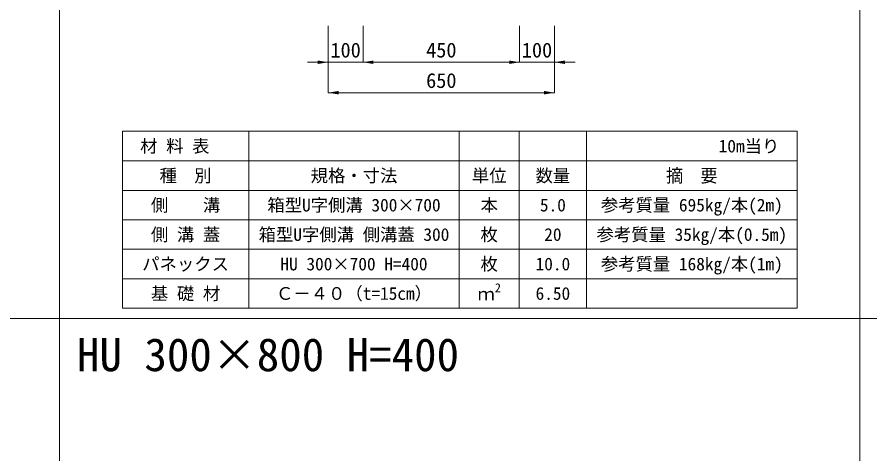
# Model space of a CAD drawing. Units: millimetres at full size. Extents: x 187207 to 255567, y 882048 to 905686.
# Drawn here: x 198275 to 200726, y 885059 to 886315 of the extents above; entities that cross this region are included whole.
import ezdxf
from ezdxf.enums import TextEntityAlignment as Align

# ---------------------------------------------------------------- set-up
doc = ezdxf.new("R2010")
doc.units = ezdxf.units.MM
doc.header["$LTSCALE"] = 20
for name, color, linetype, lineweight in [('Defpoints_3', 8, 'Continuous', 0), ('図枠', 5, 'Continuous', 13), ('寸法・材料表', 7, 'Continuous', 13), ('寸法線', 7, 'Continuous', 13)]:
    doc.layers.add(name, color=color, linetype=linetype, lineweight=lineweight)
doc.layers.add('文字', color=7, linetype='Continuous')
doc.styles.add('ＭＳ ゴシック', font='')
doc.styles.add('ＭＳ Ｐゴシック', font='')
doc.styles.get('ＭＳ ゴシック').set_extended_font_data('MS Gothic')
doc.styles.get('ＭＳ Ｐゴシック').set_extended_font_data('MS PGothic')

# ---------------------------------------------------------------- blocks, each defined once
blk = doc.blocks.new('filled_arrow')
at = {"color": 0, "linetype": 'Continuous', "lineweight": -2}
blk.add_solid([(7.5, 1.25), (0, 0), (7.5, -1.25)], dxfattribs=at)

msp = doc.modelspace()

# ---------------------------------------------------------------- linework, layer by layer
at = {"layer": 'Defpoints_3'}
for p, q in [((198577.92, 885987.01), (200516.83, 885987.01)), ((198577.92, 885987.01), (198577.92, 885901.83)), ((198940.92, 885987.01), (198940.92, 885901.83)), ((199545.92, 885987.01), (199545.92, 885901.83)), ((199718.23, 885987.01), (199718.23, 885901.83)), ((199911.83, 885987.01), (199911.83, 885901.83)), ((200516.83, 885987.01), (200516.83, 885901.83))]:
    msp.add_line(p, q, dxfattribs=at)
at = {"layer": '図枠'}
for p, q in [((198397.37, 904948.33), (198397.37, 882048.33)), ((200697.37, 904948.33), (200697.37, 882048.33)), ((194897.37, 885448.33), (214497.37, 885448.33))]:
    msp.add_line(p, q, dxfattribs=at)
at = {"layer": '寸法・材料表'}
for p, q in [((198577.92, 885901.83), (200516.83, 885901.83)), ((198577.92, 885901.83), (198577.92, 885478.33)), ((198940.92, 885901.83), (198940.92, 885478.33)), ((199545.92, 885901.83), (199545.92, 885478.33)), ((199718.23, 885901.83), (199718.23, 885478.33)), ((199911.83, 885901.83), (199911.83, 885478.33)), ((200516.83, 885901.83), (200516.83, 885478.33)), ((198577.92, 885817.13), (200516.83, 885817.13)), ((198577.92, 885732.43), (200516.83, 885732.43)), ((198577.92, 885647.73), (200516.83, 885647.73)), ((198577.92, 885563.03), (200516.83, 885563.03)), ((198577.92, 885478.33), (200516.83, 885478.33))]:
    msp.add_line(p, q, dxfattribs=at)
at = {"layer": '寸法線'}
for p, q in [((199169.37, 886290.37), (199169.37, 886185.43)), ((199169.37, 886290.37), (199169.37, 886097.93)), ((199269.37, 886290.37), (199269.37, 886185.43)), ((199269.37, 886290.37), (199269.37, 886185.43)), ((199719.37, 886290.37), (199719.37, 886185.43)), ((199719.37, 886290.37), (199719.37, 886185.43)), ((199819.37, 886290.37), (199819.37, 886185.43)), ((199819.37, 886290.37), (199819.37, 886097.93)), ((199109.37, 886185.43), (199329.37, 886185.43)), ((199269.37, 886185.43), (199719.37, 886185.43)), ((199659.37, 886185.43), (199879.37, 886185.43)), ((199819.37, 886097.93), (199169.37, 886097.93))]:
    msp.add_line(p, q, dxfattribs=at)

# ---------------------------------------------------------------- block references
at = {"layer": '寸法線', "xscale": 4, "yscale": 4, "rotation": 180}
for p in [(199169.37, 886185.43), (199719.37, 886185.43), (199719.37, 886185.43), (199819.37, 886097.93)]:
    msp.add_blockref('filled_arrow', p, dxfattribs=at)
at = {"layer": '寸法線', "xscale": 4, "yscale": 4}
for p in [(199269.37, 886185.43), (199269.37, 886185.43), (199819.37, 886185.43), (199169.37, 886097.93)]:
    msp.add_blockref('filled_arrow', p, dxfattribs=at)

# ---------------------------------------------------------------- texts
at = {"layer": '寸法・材料表', "style": 'ＭＳ ゴシック'}
msp.add_text('\u3000材 料 表', height=36.55, dxfattribs=at).set_placement((198579.08, 885944.42), align=Align.MIDDLE_LEFT)
msp.add_text('10m当り\u3000', height=36.55, dxfattribs=at).set_placement((200515.66, 885944.42), align=Align.MIDDLE_RIGHT)
for s, p in [('種\u3000別', (198759.42, 885859.48)), ('規格・寸法', (199243.42, 885859.48)), ('単位', (199632.07, 885859.48)), ('数量', (199815.03, 885859.48)), ('側\u3000\u3000溝', (198759.42, 885774.78)), ('箱型U字側溝 300×700', (199243.42, 885774.78)), ('本', (199632.07, 885774.78)), ('5.0', (199815.03, 885774.78)), ('参考質量 695kg/本(2m)', (200214.33, 885774.78)), ('側 溝 蓋', (198759.42, 885690.08)), ('箱型U字側溝 側溝蓋 300', (199243.42, 885690.08)), ('枚', (199632.07, 885690.08)), ('20', (199815.03, 885690.08)), ('参考質量 35kg/本(0.5m)', (200214.33, 885690.08)), ('パネックス', (198759.42, 885605.38)), ('HU 300×700 H=400', (199243.42, 885605.38)), ('枚', (199632.07, 885605.38)), ('10.0', (199815.03, 885605.38)), ('参考質量 168kg/本(1m)', (200214.33, 885605.38)), ('Ｃ－４０（t=15cm）', (199243.42, 885520.68)), ('基 礎 材', (198759.42, 885520.68)), ('6.50', (199815.03, 885520.68))]:
    msp.add_text(s, height=36.55, dxfattribs=at).set_placement(p, align=Align.MIDDLE_CENTER)
at = {"layer": '寸法・材料表', "style": 'ＭＳ Ｐゴシック', "width": 0.95}
msp.add_text('摘\u3000要', height=38.1, dxfattribs=at).set_placement((200214.33, 885859.48), align=Align.MIDDLE_CENTER)
at = {"layer": '寸法・材料表', "style": 'ＭＳ ゴシック'}
for s, height, p in [('2', 25.59, (199648.28, 885516.71)), ('ｍ', 36.55, (199598.42, 885489.76))]:
    msp.add_text(s, height=height, dxfattribs=at).set_placement(p, align=Align.BOTTOM_LEFT)
at = {"layer": '寸法線', "style": 'ＭＳ ゴシック'}
for s, p in [('100', (199219.37, 886220.43)), ('450', (199494.37, 886220.43)), ('100', (199769.37, 886220.43)), ('650', (199494.37, 886132.93))]:
    msp.add_text(s, height=42.72, dxfattribs=at).set_placement(p, align=Align.MIDDLE_CENTER)
at = {"layer": '文字', "style": 'ＭＳ ゴシック'}
msp.add_text('HU 300×800 H=400', height=94.94, dxfattribs=at).set_placement((198447.37, 885268.83), align=Align.BOTTOM_LEFT)

doc.saveas('drawing.dxf')
